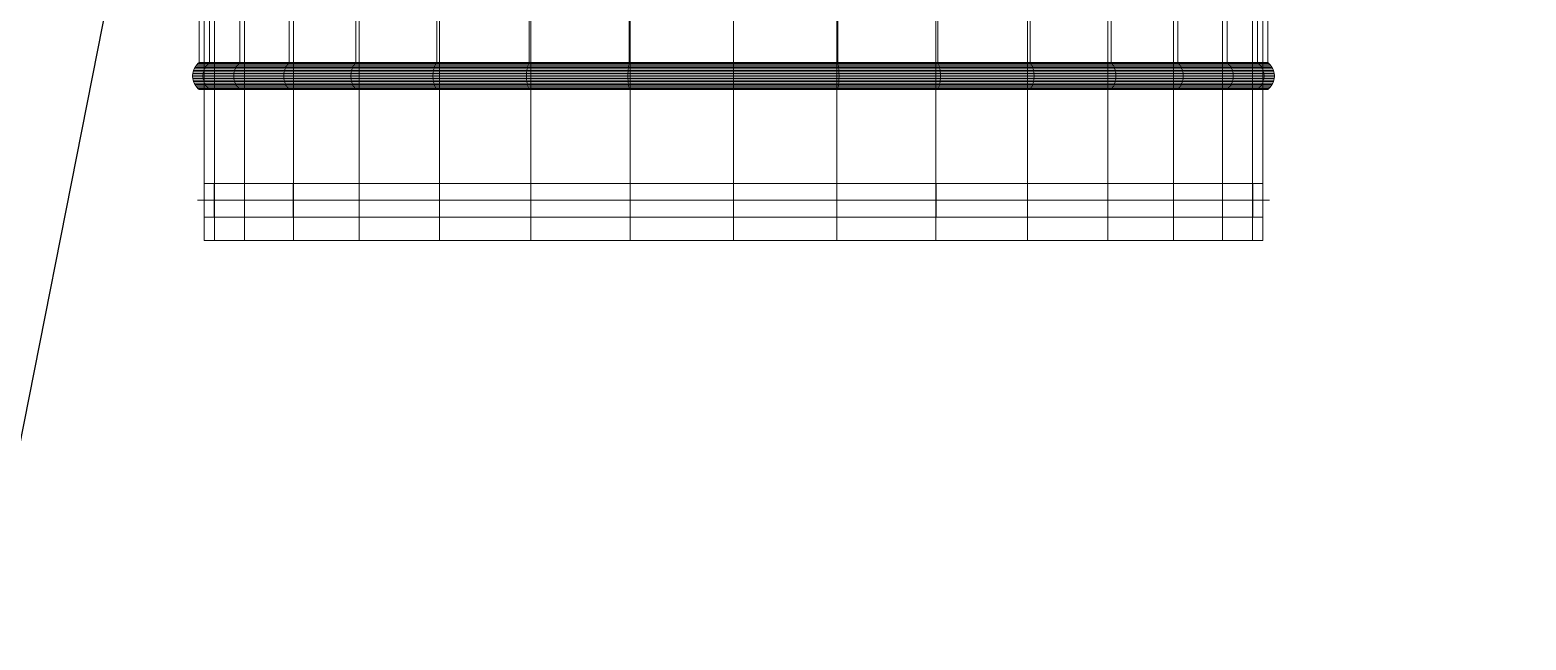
# Model space of a CAD drawing. Header units: millimetres. Extents: x -92759 to 184353, y -15225 to 86714.
# Drawn here: x -72167.4 to -71722.1, y 43946.4 to 44128 of the extents above; entities that cross this region are included whole.
import ezdxf

# ---------------------------------------------------------------- set-up
doc = ezdxf.new("R2010")
doc.units = ezdxf.units.MM
for name, color, linetype in [('0-1', 9, 'Continuous'), ('M-ACMV-EAF', 86, 'Continuous'), ('M-ACMV_FCU', 5, 'Continuous')]:
    doc.layers.add(name, color=color, linetype=linetype)
doc.layers.add('A-_DETA----_E-6', color=7, linetype='Continuous', true_color=0x969696)

# ---------------------------------------------------------------- blocks, each defined once
blk = doc.blocks.new('A$Cb2bf8f38')
at = {"layer": 'A-_DETA----_E-6'}
blk.add_line((-28125, 17087.5), (-29962.15, 7800), dxfattribs=at)
blk = doc.blocks.new('A$C41b95d3c')
at = {"layer": 'M-ACMV-EAF', "lineweight": 5}
blk.add_line((0, 157.5), (0, -157.5), dxfattribs=at)
at = {"layer": 'M-ACMV-EAF', "lineweight": 5, "invisible_edges": 10}
for points in [[(12, 154.473681, 30.726726), (12, 157.5), (12, 159.5), (12, 156.435252, 31.116906)], [(12, 157.5), (12, 154.473681, -30.726726), (12, 156.435252, -31.116906), (12, 159.5)], [(12, 154.473681, 30.726726), (12, 157.5), (12, 159.5), (12, 156.435252, 31.116906)], [(12, 157.5), (12, 154.473681, -30.726726), (12, 156.435252, -31.116906), (12, 159.5)], [(12, 145.511026, 60.272641), (12, 154.473681, 30.726726), (12, 156.435252, 31.116906), (12, 147.358785, 61.038007)], [(12, 154.473681, -30.726726), (12, 145.511026, -60.272641), (12, 147.358785, -61.038007), (12, 156.435252, -31.116906)], [(12, 145.511026, 60.272641), (12, 154.473681, 30.726726), (12, 156.435252, 31.116906), (12, 147.358785, 61.038007)], [(12, 154.473681, -30.726726), (12, 145.511026, -60.272641), (12, 147.358785, -61.038007), (12, 156.435252, -31.116906)], [(12, 130.956464, 87.502312), (12, 145.511026, 60.272641), (12, 147.358785, 61.038007), (12, 132.619403, 88.613452)], [(12, 145.511026, -60.272641), (12, 130.956464, -87.502312), (12, 132.619403, -88.613452), (12, 147.358785, -61.038007)], [(12, 130.956464, 87.502312), (12, 145.511026, 60.272641), (12, 147.358785, 61.038007), (12, 132.619403, 88.613452)], [(12, 145.511026, -60.272641), (12, 130.956464, -87.502312), (12, 132.619403, -88.613452), (12, 147.358785, -61.038007)], [(12, 111.369318, 111.369318), (12, 130.956464, 87.502312), (12, 132.619403, 88.613452), (12, 112.783531, 112.783532)], [(12, 130.956464, -87.502312), (12, 111.369318, -111.369318), (12, 112.783531, -112.783532), (12, 132.619403, -88.613452)], [(12, 111.369318, 111.369318), (12, 130.956464, 87.502312), (12, 132.619403, 88.613452), (12, 112.783531, 112.783532)], [(12, 130.956464, -87.502312), (12, 111.369318, -111.369318), (12, 112.783531, -112.783532), (12, 132.619403, -88.613452)], [(12, 87.502312, 130.956464), (12, 111.369318, 111.369318), (12, 112.783531, 112.783532), (12, 88.613452, 132.619403)], [(12, 111.369318, -111.369318), (12, 87.502312, -130.956464), (12, 88.613452, -132.619403), (12, 112.783531, -112.783532)], [(12, 87.502312, 130.956464), (12, 111.369318, 111.369318), (12, 112.783531, 112.783532), (12, 88.613452, 132.619403)], [(12, 111.369318, -111.369318), (12, 87.502312, -130.956464), (12, 88.613452, -132.619403), (12, 112.783531, -112.783532)], [(12, 60.27264, 145.511026), (12, 87.502312, 130.956464), (12, 88.613452, 132.619403), (12, 61.038007, 147.358785)], [(12, 87.502312, -130.956464), (12, 60.27264, -145.511026), (12, 61.038007, -147.358785), (12, 88.613452, -132.619403)], [(12, 60.27264, 145.511026), (12, 87.502312, 130.956464), (12, 88.613452, 132.619403), (12, 61.038007, 147.358785)], [(12, 87.502312, -130.956464), (12, 60.27264, -145.511026), (12, 61.038007, -147.358785), (12, 88.613452, -132.619403)], [(12, 30.726726, 154.473682), (12, 60.27264, 145.511026), (12, 61.038007, 147.358785), (12, 31.116906, 156.435252)], [(12, 60.27264, -145.511026), (12, 30.726726, -154.473682), (12, 31.116906, -156.435252), (12, 61.038007, -147.358785)], [(12, 30.726726, 154.473682), (12, 60.27264, 145.511026), (12, 61.038007, 147.358785), (12, 31.116906, 156.435252)], [(12, 60.27264, -145.511026), (12, 30.726726, -154.473682), (12, 31.116906, -156.435252), (12, 61.038007, -147.358785)], [(12, 0, 157.5), (12, 30.726726, 154.473682), (12, 31.116906, 156.435252), (12, 0, 159.5)], [(12, 30.726726, -154.473682), (12, 0, -157.5), (12, 0, -159.5), (12, 31.116906, -156.435252)], [(12, 0, 157.5), (12, 30.726726, 154.473682), (12, 31.116906, 156.435252), (12, 0, 159.5)], [(12, 30.726726, -154.473682), (12, 0, -157.5), (12, 0, -159.5), (12, 31.116906, -156.435252)], [(12, 0, -157.5), (12, -30.726726, -154.473682), (12, -31.116907, -156.435252), (12, 0, -159.5)], [(12, -30.726726, 154.473682), (12, 0, 157.5), (12, 0, 159.5), (12, -31.116907, 156.435252)], [(12, 0, -157.5), (12, -30.726726, -154.473682), (12, -31.116907, -156.435252), (12, 0, -159.5)], [(12, -30.726726, 154.473682), (12, 0, 157.5), (12, 0, 159.5), (12, -31.116907, 156.435252)], [(12, -30.726726, -154.473682), (12, -60.272641, -145.511026), (12, -61.038008, -147.358785), (12, -31.116907, -156.435252)], [(12, -60.272641, 145.511026), (12, -30.726726, 154.473682), (12, -31.116907, 156.435252), (12, -61.038008, 147.358785)], [(12, -30.726726, -154.473682), (12, -60.272641, -145.511026), (12, -61.038008, -147.358785), (12, -31.116907, -156.435252)], [(12, -60.272641, 145.511026), (12, -30.726726, 154.473682), (12, -31.116907, 156.435252), (12, -61.038008, 147.358785)], [(12, -60.272641, -145.511026), (12, -87.502312, -130.956464), (12, -88.613452, -132.619403), (12, -61.038008, -147.358785)], [(12, -87.502312, 130.956464), (12, -60.272641, 145.511026), (12, -61.038008, 147.358785), (12, -88.613452, 132.619403)], [(12, -60.272641, -145.511026), (12, -87.502312, -130.956464), (12, -88.613452, -132.619403), (12, -61.038008, -147.358785)], [(12, -87.502312, 130.956464), (12, -60.272641, 145.511026), (12, -61.038008, 147.358785), (12, -88.613452, 132.619403)], [(12, -87.502312, -130.956464), (12, -111.369318, -111.369318), (12, -112.783532, -112.783532), (12, -88.613452, -132.619403)], [(12, -111.369318, 111.369318), (12, -87.502312, 130.956464), (12, -88.613452, 132.619403), (12, -112.783532, 112.783532)], [(12, -87.502312, -130.956464), (12, -111.369318, -111.369318), (12, -112.783532, -112.783532), (12, -88.613452, -132.619403)], [(12, -111.369318, 111.369318), (12, -87.502312, 130.956464), (12, -88.613452, 132.619403), (12, -112.783532, 112.783532)], [(12, -111.369318, -111.369318), (12, -130.956464, -87.502312), (12, -132.619403, -88.613452), (12, -112.783532, -112.783532)], [(12, -130.956464, 87.502312), (12, -111.369318, 111.369318), (12, -112.783532, 112.783532), (12, -132.619403, 88.613452)], [(12, -111.369318, -111.369318), (12, -130.956464, -87.502312), (12, -132.619403, -88.613452), (12, -112.783532, -112.783532)], [(12, -130.956464, 87.502312), (12, -111.369318, 111.369318), (12, -112.783532, 112.783532), (12, -132.619403, 88.613452)], [(12, -130.956464, -87.502312), (12, -145.511027, -60.272641), (12, -147.358786, -61.038007), (12, -132.619403, -88.613452)], [(12, -145.511027, 60.272641), (12, -130.956464, 87.502312), (12, -132.619403, 88.613452), (12, -147.358786, 61.038007)], [(12, -130.956464, -87.502312), (12, -145.511027, -60.272641), (12, -147.358786, -61.038007), (12, -132.619403, -88.613452)], [(12, -145.511027, 60.272641), (12, -130.956464, 87.502312), (12, -132.619403, 88.613452), (12, -147.358786, 61.038007)], [(12, -145.511027, -60.272641), (12, -154.473682, -30.726726), (12, -156.435252, -31.116906), (12, -147.358786, -61.038007)], [(12, -154.473682, 30.726726), (12, -145.511027, 60.272641), (12, -147.358786, 61.038007), (12, -156.435252, 31.116906)], [(12, -145.511027, -60.272641), (12, -154.473682, -30.726726), (12, -156.435252, -31.116906), (12, -147.358786, -61.038007)], [(12, -154.473682, 30.726726), (12, -145.511027, 60.272641), (12, -147.358786, 61.038007), (12, -156.435252, 31.116906)], [(12, -154.473682, -30.726726), (12, -157.5), (12, -159.5), (12, -156.435252, -31.116906)], [(12, -157.5), (12, -154.473682, 30.726726), (12, -156.435252, 31.116906), (12, -159.5)], [(12, -154.473682, -30.726726), (12, -157.5), (12, -159.5), (12, -156.435252, -31.116906)], [(12, -157.5), (12, -154.473682, 30.726726), (12, -156.435252, 31.116906), (12, -159.5)]]:
    blk.add_3dface(points, dxfattribs=at)
at = {"layer": 'M-ACMV-EAF', "lineweight": 5}
mesh = blk.add_polymesh((9, 9), dxfattribs=at)
for k, corner in enumerate([(49.729462, 160.946502), (49.729462, 157.85396, 31.399105), (49.729462, 148.695179, 61.59156), (49.729462, 133.822126, 89.417086), (49.729462, 113.806363, 113.806363), (49.729462, 89.417086, 133.822126), (49.729462, 61.59156, 148.695179), (49.729462, 31.399105, 157.85396), (49.729462, 0, 160.946502), (49.243928, 160.994046), (49.243928, 157.900591, 31.40838), (49.243928, 148.739104, 61.609754), (49.243928, 133.861657, 89.4435), (49.243928, 113.839982, 113.839982), (49.243928, 89.4435, 133.861657), (49.243928, 61.609754, 148.739104), (49.243928, 31.40838, 157.900591), (49.243928, 0, 160.994046), (48.756072, 160.994046), (48.756072, 157.900591, 31.40838), (48.756072, 148.739104, 61.609754), (48.756072, 133.861657, 89.4435), (48.756072, 113.839982, 113.839982), (48.756072, 89.4435, 133.861657), (48.756072, 61.609754, 148.739104), (48.756072, 31.40838, 157.900591), (48.756072, 0, 160.994046), (48.270538, 160.946502), (48.270538, 157.85396, 31.399105), (48.270538, 148.695179, 61.59156), (48.270538, 133.822126, 89.417086), (48.270538, 113.806363, 113.806363), (48.270538, 89.417086, 133.822126), (48.270538, 61.59156, 148.695179), (48.270538, 31.399105, 157.85396), (48.270538, 0, 160.946502), (47.791948, 160.851867), (47.791948, 157.761143, 31.380642), (47.791948, 148.607747, 61.555344), (47.791948, 133.743439, 89.364509), (47.791948, 113.739446, 113.739446), (47.791948, 89.364509, 133.743439), (47.791948, 61.555344, 148.607747), (47.791948, 31.380642, 157.761143), (47.791948, 0, 160.851867), (47.324859, 160.71104), (47.324859, 157.623023, 31.353169), (47.324859, 148.477641, 61.501453), (47.324859, 133.626346, 89.28627), (47.324859, 113.639866, 113.639867), (47.324859, 89.28627, 133.626347), (47.324859, 61.501452, 148.477641), (47.324859, 31.353168, 157.623023), (47.324859, 0, 160.711041), (46.873718, 160.525365), (46.873718, 157.440915, 31.316945), (46.873718, 148.306099, 61.430398), (46.873718, 133.471963, 89.183114), (46.873718, 113.508574, 113.508574), (46.873718, 89.183114, 133.471963), (46.873718, 61.430397, 148.306099), (46.873718, 31.316945, 157.440915), (46.873718, 0, 160.525365), (46.44282, 160.296606), (46.44282, 157.216552, 31.272317), (46.44282, 148.094754, 61.342856), (46.44282, 133.281757, 89.056023), (46.44282, 113.346817, 113.346818), (46.44282, 89.056023, 133.281757), (46.44282, 61.342855, 148.094754), (46.44282, 31.272316, 157.216552), (46.44282, 0, 160.296607), (46.036266, 160.026944), (46.036266, 156.952071, 31.219708), (46.036266, 147.845618, 61.23966), (46.036266, 133.057541, 88.906207), (46.036266, 113.156137, 113.156137), (46.036266, 88.906207, 133.057541), (46.036266, 61.23966, 147.845618), (46.036266, 31.219708, 156.952071), (46.036266, 0, 160.026944)]):
    mesh.set_mesh_vertex(divmod(k, 9), corner)
mesh = blk.add_polymesh((9, 9), dxfattribs=at)
for k, corner in enumerate([(49.729462, 0, -160.946502), (49.729462, 31.399105, -157.85396), (49.729462, 61.59156, -148.695179), (49.729462, 89.417086, -133.822126), (49.729462, 113.806363, -113.806363), (49.729462, 133.822126, -89.417086), (49.729462, 148.695179, -61.59156), (49.729462, 157.85396, -31.399105), (49.729462, 160.946502), (49.243928, 0, -160.994046), (49.243928, 31.40838, -157.900591), (49.243928, 61.609754, -148.739104), (49.243928, 89.4435, -133.861657), (49.243928, 113.839982, -113.839982), (49.243928, 133.861657, -89.4435), (49.243928, 148.739104, -61.609754), (49.243928, 157.900591, -31.40838), (49.243928, 160.994046), (48.756072, 0, -160.994046), (48.756072, 31.40838, -157.900591), (48.756072, 61.609754, -148.739104), (48.756072, 89.4435, -133.861657), (48.756072, 113.839982, -113.839982), (48.756072, 133.861657, -89.4435), (48.756072, 148.739104, -61.609754), (48.756072, 157.900591, -31.40838), (48.756072, 160.994046), (48.270538, 0, -160.946502), (48.270538, 31.399105, -157.85396), (48.270538, 61.59156, -148.695179), (48.270538, 89.417086, -133.822126), (48.270538, 113.806363, -113.806363), (48.270538, 133.822126, -89.417086), (48.270538, 148.695179, -61.59156), (48.270538, 157.85396, -31.399105), (48.270538, 160.946502), (47.791948, 0, -160.851867), (47.791948, 31.380642, -157.761143), (47.791948, 61.555344, -148.607747), (47.791948, 89.364509, -133.743439), (47.791948, 113.739446, -113.739446), (47.791948, 133.743439, -89.364509), (47.791948, 148.607747, -61.555344), (47.791948, 157.761143, -31.380642), (47.791948, 160.851867), (47.324859, 0, -160.711041), (47.324859, 31.353168, -157.623023), (47.324859, 61.501452, -148.477641), (47.324859, 89.28627, -133.626347), (47.324859, 113.639866, -113.639867), (47.324859, 133.626346, -89.28627), (47.324859, 148.477641, -61.501453), (47.324859, 157.623023, -31.353169), (47.324859, 160.71104), (46.873718, 0, -160.525365), (46.873718, 31.316945, -157.440915), (46.873718, 61.430397, -148.306099), (46.873718, 89.183114, -133.471963), (46.873718, 113.508574, -113.508574), (46.873718, 133.471963, -89.183114), (46.873718, 148.306099, -61.430398), (46.873718, 157.440915, -31.316945), (46.873718, 160.525365), (46.44282, 0, -160.296607), (46.44282, 31.272316, -157.216552), (46.44282, 61.342855, -148.094754), (46.44282, 89.056023, -133.281757), (46.44282, 113.346817, -113.346818), (46.44282, 133.281757, -89.056023), (46.44282, 148.094754, -61.342856), (46.44282, 157.216552, -31.272317), (46.44282, 160.296606), (46.036266, 0, -160.026944), (46.036266, 31.219708, -156.952071), (46.036266, 61.23966, -147.845618), (46.036266, 88.906207, -133.057541), (46.036266, 113.156137, -113.156137), (46.036266, 133.057541, -88.906207), (46.036266, 147.845618, -61.23966), (46.036266, 156.952071, -31.219708), (46.036266, 160.026944)]):
    mesh.set_mesh_vertex(divmod(k, 9), corner)
mesh = blk.add_polymesh((9, 9), dxfattribs=at)
for k, corner in enumerate([(53, 159), (53, 155.944859, 31.019361), (53, 146.896845, 60.846666), (53, 132.203668, 88.335667), (53, 112.429978, 112.429978), (53, 88.335667, 132.203668), (53, 60.846666, 146.896846), (53, 31.019361, 155.94486), (53, 0, 159), (52.688594, 159.37554), (52.688594, 156.313184, 31.092625), (52.688594, 147.243799, 60.990379), (52.688594, 132.515918, 88.544306), (52.688594, 112.695525, 112.695525), (52.688594, 88.544306, 132.515919), (52.688594, 60.990379, 147.2438), (52.688594, 31.092625, 156.313184), (52.688594, 0, 159.37554), (52.342073, 159.718944), (52.342073, 156.64999, 31.15962), (52.342073, 147.561064, 61.121794), (52.342073, 132.801449, 88.735091), (52.342073, 112.938349, 112.938349), (52.342073, 88.735091, 132.801449), (52.342073, 61.121794, 147.561064), (52.342073, 31.15962, 156.64999), (52.342073, 0, 159.718945), (51.963734, 160.026944), (51.963734, 156.952071, 31.219708), (51.963734, 147.845618, 61.23966), (51.963734, 133.057541, 88.906207), (51.963734, 113.156137, 113.156137), (51.963734, 88.906207, 133.057541), (51.963734, 61.23966, 147.845618), (51.963734, 31.219708, 156.952071), (51.963734, 0, 160.026944), (51.55718, 160.296606), (51.55718, 157.216552, 31.272317), (51.55718, 148.094754, 61.342856), (51.55718, 133.281757, 89.056023), (51.55718, 113.346817, 113.346818), (51.55718, 89.056023, 133.281757), (51.55718, 61.342855, 148.094754), (51.55718, 31.272316, 157.216552), (51.55718, 0, 160.296607), (51.126282, 160.525365), (51.126282, 157.440915, 31.316945), (51.126282, 148.306099, 61.430398), (51.126282, 133.471963, 89.183114), (51.126282, 113.508574, 113.508574), (51.126282, 89.183114, 133.471963), (51.126282, 61.430397, 148.306099), (51.126282, 31.316945, 157.440915), (51.126282, 0, 160.525365), (50.675141, 160.71104), (50.675141, 157.623023, 31.353169), (50.675141, 148.477641, 61.501453), (50.675141, 133.626346, 89.28627), (50.675141, 113.639866, 113.639867), (50.675141, 89.28627, 133.626347), (50.675141, 61.501452, 148.477641), (50.675141, 31.353168, 157.623023), (50.675141, 0, 160.711041), (50.208052, 160.851867), (50.208052, 157.761143, 31.380642), (50.208052, 148.607747, 61.555344), (50.208052, 133.743439, 89.364509), (50.208052, 113.739446, 113.739446), (50.208052, 89.364509, 133.743439), (50.208052, 61.555344, 148.607747), (50.208052, 31.380642, 157.761143), (50.208052, 0, 160.851867), (49.729462, 160.946502), (49.729462, 157.85396, 31.399105), (49.729462, 148.695179, 61.59156), (49.729462, 133.822126, 89.417086), (49.729462, 113.806363, 113.806363), (49.729462, 89.417086, 133.822126), (49.729462, 61.59156, 148.695179), (49.729462, 31.399105, 157.85396), (49.729462, 0, 160.946502)]):
    mesh.set_mesh_vertex(divmod(k, 9), corner)
mesh = blk.add_polymesh((9, 9), dxfattribs=at)
for k, corner in enumerate([(53, 0, -159), (53, 31.019361, -155.94486), (53, 60.846666, -146.896846), (53, 88.335667, -132.203668), (53, 112.429978, -112.429978), (53, 132.203668, -88.335667), (53, 146.896845, -60.846666), (53, 155.944859, -31.019361), (53, 159), (52.688594, 0, -159.37554), (52.688594, 31.092625, -156.313184), (52.688594, 60.990379, -147.2438), (52.688594, 88.544306, -132.515919), (52.688594, 112.695525, -112.695525), (52.688594, 132.515918, -88.544306), (52.688594, 147.243799, -60.990379), (52.688594, 156.313184, -31.092625), (52.688594, 159.37554), (52.342073, 0, -159.718945), (52.342073, 31.15962, -156.64999), (52.342073, 61.121794, -147.561064), (52.342073, 88.735091, -132.801449), (52.342073, 112.938349, -112.938349), (52.342073, 132.801449, -88.735091), (52.342073, 147.561064, -61.121794), (52.342073, 156.64999, -31.15962), (52.342073, 159.718944), (51.963734, 0, -160.026944), (51.963734, 31.219708, -156.952071), (51.963734, 61.23966, -147.845618), (51.963734, 88.906207, -133.057541), (51.963734, 113.156137, -113.156137), (51.963734, 133.057541, -88.906207), (51.963734, 147.845618, -61.23966), (51.963734, 156.952071, -31.219708), (51.963734, 160.026944), (51.55718, 0, -160.296607), (51.55718, 31.272316, -157.216552), (51.55718, 61.342855, -148.094754), (51.55718, 89.056023, -133.281757), (51.55718, 113.346817, -113.346818), (51.55718, 133.281757, -89.056023), (51.55718, 148.094754, -61.342856), (51.55718, 157.216552, -31.272317), (51.55718, 160.296606), (51.126282, 0, -160.525365), (51.126282, 31.316945, -157.440915), (51.126282, 61.430397, -148.306099), (51.126282, 89.183114, -133.471963), (51.126282, 113.508574, -113.508574), (51.126282, 133.471963, -89.183114), (51.126282, 148.306099, -61.430398), (51.126282, 157.440915, -31.316945), (51.126282, 160.525365), (50.675141, 0, -160.711041), (50.675141, 31.353168, -157.623023), (50.675141, 61.501452, -148.477641), (50.675141, 89.28627, -133.626347), (50.675141, 113.639866, -113.639867), (50.675141, 133.626346, -89.28627), (50.675141, 148.477641, -61.501453), (50.675141, 157.623023, -31.353169), (50.675141, 160.71104), (50.208052, 0, -160.851867), (50.208052, 31.380642, -157.761143), (50.208052, 61.555344, -148.607747), (50.208052, 89.364509, -133.743439), (50.208052, 113.739446, -113.739446), (50.208052, 133.743439, -89.364509), (50.208052, 148.607747, -61.555344), (50.208052, 157.761143, -31.380642), (50.208052, 160.851867), (49.729462, 0, -160.946502), (49.729462, 31.399105, -157.85396), (49.729462, 61.59156, -148.695179), (49.729462, 89.417086, -133.822126), (49.729462, 113.806363, -113.806363), (49.729462, 133.822126, -89.417086), (49.729462, 148.695179, -61.59156), (49.729462, 157.85396, -31.399105), (49.729462, 160.946502)]):
    mesh.set_mesh_vertex(divmod(k, 9), corner)
mesh = blk.add_polymesh((2, 32), dxfattribs=dict(at, n_close=True))
for k, corner in enumerate([(45, 0, 157.5), (45, 30.726726, 154.473682), (45, 60.27264, 145.511026), (45, 87.502312, 130.956464), (45, 111.369318, 111.369318), (45, 130.956464, 87.502312), (45, 145.511026, 60.272641), (45, 154.473681, 30.726726), (45, 157.5), (45, 154.473681, -30.726726), (45, 145.511026, -60.272641), (45, 130.956464, -87.502312), (45, 111.369318, -111.369318), (45, 87.502312, -130.956464), (45, 60.27264, -145.511026), (45, 30.726726, -154.473682), (45, 0, -157.5), (45, -30.726726, -154.473682), (45, -60.272641, -145.511026), (45, -87.502312, -130.956464), (45, -111.369318, -111.369318), (45, -130.956464, -87.502312), (45, -145.511027, -60.272641), (45, -154.473682, -30.726726), (45, -157.5), (45, -154.473682, 30.726726), (45, -145.511027, 60.272641), (45, -130.956464, 87.502312), (45, -111.369318, 111.369318), (45, -87.502312, 130.956464), (45, -60.272641, 145.511026), (45, -30.726726, 154.473682), (0, 0, 157.5), (0, 30.726726, 154.473682), (0, 60.27264, 145.511026), (0, 87.502312, 130.956464), (0, 111.369318, 111.369318), (0, 130.956464, 87.502312), (0, 145.511026, 60.272641), (0, 154.473681, 30.726726), (0, 157.5), (0, 154.473681, -30.726726), (0, 145.511026, -60.272641), (0, 130.956464, -87.502312), (0, 111.369318, -111.369318), (0, 87.502312, -130.956464), (0, 60.27264, -145.511026), (0, 30.726726, -154.473682), (0, 0, -157.5), (0, -30.726726, -154.473682), (0, -60.272641, -145.511026), (0, -87.502312, -130.956464), (0, -111.369318, -111.369318), (0, -130.956464, -87.502312), (0, -145.511027, -60.272641), (0, -154.473682, -30.726726), (0, -157.5), (0, -154.473682, 30.726726), (0, -145.511027, 60.272641), (0, -130.956464, 87.502312), (0, -111.369318, 111.369318), (0, -87.502312, 130.956464), (0, -60.272641, 145.511026), (0, -30.726726, 154.473682)]):
    mesh.set_mesh_vertex(divmod(k, 32), corner)
mesh = blk.add_polymesh((2, 32), dxfattribs=dict(at, n_close=True))
for k, corner in enumerate([(17, 0, 157.550003), (17, 30.736481, 154.522724), (17, 60.291776, 145.557223), (17, 87.530092, 130.99804), (17, 111.404675, 111.404676), (17, 130.99804, 87.530092), (17, 145.557223, 60.291776), (17, 154.522724, 30.736481), (17, 157.550003), (17, 154.522724, -30.736481), (17, 145.557223, -60.291776), (17, 130.99804, -87.530092), (17, 111.404675, -111.404676), (17, 87.530092, -130.99804), (17, 60.291776, -145.557223), (17, 30.736481, -154.522724), (17, 0, -157.550003), (17, -30.736481, -154.522724), (17, -60.291776, -145.557223), (17, -87.530092, -130.99804), (17, -111.404676, -111.404676), (17, -130.99804, -87.530092), (17, -145.557223, -60.291776), (17, -154.522724, -30.736481), (17, -157.550003), (17, -154.522724, 30.736481), (17, -145.557223, 60.291776), (17, -130.99804, 87.530092), (17, -111.404676, 111.404676), (17, -87.530092, 130.99804), (17, -60.291776, 145.557223), (17, -30.736481, 154.522724), (7, 0, 157.550003), (7, 30.736481, 154.522724), (7, 60.291776, 145.557223), (7, 87.530092, 130.99804), (7, 111.404675, 111.404676), (7, 130.99804, 87.530092), (7, 145.557223, 60.291776), (7, 154.522724, 30.736481), (7, 157.550003), (7, 154.522724, -30.736481), (7, 145.557223, -60.291776), (7, 130.99804, -87.530092), (7, 111.404675, -111.404676), (7, 87.530092, -130.99804), (7, 60.291776, -145.557223), (7, 30.736481, -154.522724), (7, 0, -157.550003), (7, -30.736481, -154.522724), (7, -60.291776, -145.557223), (7, -87.530092, -130.99804), (7, -111.404676, -111.404676), (7, -130.99804, -87.530092), (7, -145.557223, -60.291776), (7, -154.522724, -30.736481), (7, -157.550003), (7, -154.522724, 30.736481), (7, -145.557223, 60.291776), (7, -130.99804, 87.530092), (7, -111.404676, 111.404676), (7, -87.530092, 130.99804), (7, -60.291776, 145.557223), (7, -30.736481, 154.522724)]):
    mesh.set_mesh_vertex(divmod(k, 32), corner)
mesh = blk.add_polymesh((2, 32), dxfattribs=dict(at, n_close=True))
for k, corner in enumerate([(17, 0, 157.550003), (17, 30.736481, 154.522724), (17, 60.291776, 145.557223), (17, 87.530092, 130.99804), (17, 111.404675, 111.404676), (17, 130.99804, 87.530092), (17, 145.557223, 60.291776), (17, 154.522724, 30.736481), (17, 157.550003), (17, 154.522724, -30.736481), (17, 145.557223, -60.291776), (17, 130.99804, -87.530092), (17, 111.404675, -111.404676), (17, 87.530092, -130.99804), (17, 60.291776, -145.557223), (17, 30.736481, -154.522724), (17, 0, -157.550003), (17, -30.736481, -154.522724), (17, -60.291776, -145.557223), (17, -87.530092, -130.99804), (17, -111.404676, -111.404676), (17, -130.99804, -87.530092), (17, -145.557223, -60.291776), (17, -154.522724, -30.736481), (17, -157.550003), (17, -154.522724, 30.736481), (17, -145.557223, 60.291776), (17, -130.99804, 87.530092), (17, -111.404676, 111.404676), (17, -87.530092, 130.99804), (17, -60.291776, 145.557223), (17, -30.736481, 154.522724), (7, 0, 157.550003), (7, 30.736481, 154.522724), (7, 60.291776, 145.557223), (7, 87.530092, 130.99804), (7, 111.404675, 111.404676), (7, 130.99804, 87.530092), (7, 145.557223, 60.291776), (7, 154.522724, 30.736481), (7, 157.550003), (7, 154.522724, -30.736481), (7, 145.557223, -60.291776), (7, 130.99804, -87.530092), (7, 111.404675, -111.404676), (7, 87.530092, -130.99804), (7, 60.291776, -145.557223), (7, 30.736481, -154.522724), (7, 0, -157.550003), (7, -30.736481, -154.522724), (7, -60.291776, -145.557223), (7, -87.530092, -130.99804), (7, -111.404676, -111.404676), (7, -130.99804, -87.530092), (7, -145.557223, -60.291776), (7, -154.522724, -30.736481), (7, -157.550003), (7, -154.522724, 30.736481), (7, -145.557223, 60.291776), (7, -130.99804, 87.530092), (7, -111.404676, 111.404676), (7, -87.530092, 130.99804), (7, -60.291776, 145.557223), (7, -30.736481, 154.522724)]):
    mesh.set_mesh_vertex(divmod(k, 32), corner)
mesh = blk.add_polymesh((4, 9), dxfattribs=at)
for k, corner in enumerate([(46.036266, 160.026944), (46.036266, 156.952071, 31.219708), (46.036266, 147.845618, 61.23966), (46.036266, 133.057541, 88.906207), (46.036266, 113.156137, 113.156137), (46.036266, 88.906207, 133.057541), (46.036266, 61.23966, 147.845618), (46.036266, 31.219708, 156.952071), (46.036266, 0, 160.026944), (45.657927, 159.718944), (45.657927, 156.64999, 31.15962), (45.657927, 147.561064, 61.121794), (45.657927, 132.801449, 88.735091), (45.657927, 112.938349, 112.938349), (45.657927, 88.735091, 132.801449), (45.657927, 61.121794, 147.561064), (45.657927, 31.15962, 156.64999), (45.657927, 0, 159.718945), (45.311406, 159.37554), (45.311406, 156.313184, 31.092625), (45.311406, 147.243799, 60.990379), (45.311406, 132.515918, 88.544306), (45.311406, 112.695525, 112.695525), (45.311406, 88.544306, 132.515919), (45.311406, 60.990379, 147.2438), (45.311406, 31.092625, 156.313184), (45.311406, 0, 159.37554), (45, 159), (45, 155.944859, 31.019361), (45, 146.896845, 60.846666), (45, 132.203668, 88.335667), (45, 112.429978, 112.429978), (45, 88.335667, 132.203668), (45, 60.846666, 146.896846), (45, 31.019361, 155.94486), (45, 0, 159)]):
    mesh.set_mesh_vertex(divmod(k, 9), corner)
mesh = blk.add_polymesh((4, 9), dxfattribs=at)
for k, corner in enumerate([(46.036266, 0, -160.026944), (46.036266, 31.219708, -156.952071), (46.036266, 61.23966, -147.845618), (46.036266, 88.906207, -133.057541), (46.036266, 113.156137, -113.156137), (46.036266, 133.057541, -88.906207), (46.036266, 147.845618, -61.23966), (46.036266, 156.952071, -31.219708), (46.036266, 160.026944), (45.657927, 0, -159.718945), (45.657927, 31.15962, -156.64999), (45.657927, 61.121794, -147.561064), (45.657927, 88.735091, -132.801449), (45.657927, 112.938349, -112.938349), (45.657927, 132.801449, -88.735091), (45.657927, 147.561064, -61.121794), (45.657927, 156.64999, -31.15962), (45.657927, 159.718944), (45.311406, 0, -159.37554), (45.311406, 31.092625, -156.313184), (45.311406, 60.990379, -147.2438), (45.311406, 88.544306, -132.515919), (45.311406, 112.695525, -112.695525), (45.311406, 132.515918, -88.544306), (45.311406, 147.243799, -60.990379), (45.311406, 156.313184, -31.092625), (45.311406, 159.37554), (45, 0, -159), (45, 31.019361, -155.94486), (45, 60.846666, -146.896846), (45, 88.335667, -132.203668), (45, 112.429978, -112.429978), (45, 132.203668, -88.335667), (45, 146.896845, -60.846666), (45, 155.944859, -31.019361), (45, 159)]):
    mesh.set_mesh_vertex(divmod(k, 9), corner)
mesh = blk.add_polymesh((2, 33), dxfattribs=at)
for k, corner in enumerate([(45, 159), (45, 155.944859, 31.019361), (45, 146.896845, 60.846666), (45, 132.203668, 88.335667), (45, 112.429978, 112.429978), (45, 88.335667, 132.203668), (45, 60.846666, 146.896846), (45, 31.019361, 155.94486), (45, 0, 159), (45, -31.019361, 155.94486), (45, -60.846666, 146.896846), (45, -88.335667, 132.203668), (45, -112.429978, 112.429978), (45, -132.203669, 88.335667), (45, -146.896846, 60.846666), (45, -155.94486, 31.019361), (45, -159), (45, -155.94486, -31.019361), (45, -146.896846, -60.846666), (45, -132.203669, -88.335667), (45, -112.429978, -112.429978), (45, -88.335667, -132.203668), (45, -60.846666, -146.896846), (45, -31.019361, -155.94486), (45, 0, -159), (45, 31.019361, -155.94486), (45, 60.846666, -146.896846), (45, 88.335667, -132.203668), (45, 112.429978, -112.429978), (45, 132.203668, -88.335667), (45, 146.896845, -60.846666), (45, 155.944859, -31.019361), (45, 159), (45, 157.5), (45, 154.473681, 30.726726), (45, 145.511026, 60.272641), (45, 130.956464, 87.502312), (45, 111.369318, 111.369318), (45, 87.502312, 130.956464), (45, 60.27264, 145.511026), (45, 30.726726, 154.473682), (45, 0, 157.5), (45, -30.726726, 154.473682), (45, -60.272641, 145.511026), (45, -87.502312, 130.956464), (45, -111.369318, 111.369318), (45, -130.956464, 87.502312), (45, -145.511027, 60.272641), (45, -154.473682, 30.726726), (45, -157.5), (45, -154.473682, -30.726726), (45, -145.511027, -60.272641), (45, -130.956464, -87.502312), (45, -111.369318, -111.369318), (45, -87.502312, -130.956464), (45, -60.272641, -145.511026), (45, -30.726726, -154.473682), (45, 0, -157.5), (45, 30.726726, -154.473682), (45, 60.27264, -145.511026), (45, 87.502312, -130.956464), (45, 111.369318, -111.369318), (45, 130.956464, -87.502312), (45, 145.511026, -60.272641), (45, 154.473681, -30.726726), (45, 157.5)]):
    mesh.set_mesh_vertex(divmod(k, 33), corner)
mesh = blk.add_polymesh((2, 33), dxfattribs=at)
for k, corner in enumerate([(45, 157.5), (45, 154.473681, 30.726726), (45, 145.511026, 60.272641), (45, 130.956464, 87.502312), (45, 111.369318, 111.369318), (45, 87.502312, 130.956464), (45, 60.27264, 145.511026), (45, 30.726726, 154.473682), (45, 0, 157.5), (45, -30.726726, 154.473682), (45, -60.272641, 145.511026), (45, -87.502312, 130.956464), (45, -111.369318, 111.369318), (45, -130.956464, 87.502312), (45, -145.511027, 60.272641), (45, -154.473682, 30.726726), (45, -157.5), (45, -154.473682, -30.726726), (45, -145.511027, -60.272641), (45, -130.956464, -87.502312), (45, -111.369318, -111.369318), (45, -87.502312, -130.956464), (45, -60.272641, -145.511026), (45, -30.726726, -154.473682), (45, 0, -157.5), (45, 30.726726, -154.473682), (45, 60.27264, -145.511026), (45, 87.502312, -130.956464), (45, 111.369318, -111.369318), (45, 130.956464, -87.502312), (45, 145.511026, -60.272641), (45, 154.473681, -30.726726), (45, 157.5), (362, 157.5), (362, 154.473681, 30.726726), (362, 145.511026, 60.272641), (362, 130.956464, 87.502312), (362, 111.369318, 111.369318), (362, 87.502312, 130.956464), (362, 60.27264, 145.511026), (362, 30.726726, 154.473682), (362, 0, 157.5), (362, -30.726726, 154.473682), (362, -60.272641, 145.511026), (362, -87.502312, 130.956464), (362, -111.369318, 111.369318), (362, -130.956464, 87.502312), (362, -145.511027, 60.272641), (362, -154.473682, 30.726726), (362, -157.5), (362, -154.473682, -30.726726), (362, -145.511027, -60.272641), (362, -130.956464, -87.502312), (362, -111.369318, -111.369318), (362, -87.502312, -130.956464), (362, -60.272641, -145.511026), (362, -30.726726, -154.473682), (362, 0, -157.5), (362, 30.726726, -154.473682), (362, 60.27264, -145.511026), (362, 87.502312, -130.956464), (362, 111.369318, -111.369318), (362, 130.956464, -87.502312), (362, 145.511026, -60.272641), (362, 154.473681, -30.726726), (362, 157.5)]):
    mesh.set_mesh_vertex(divmod(k, 33), corner)
mesh = blk.add_polymesh((2, 33), dxfattribs=at)
for k, corner in enumerate([(354, 159), (354, 155.944859, 31.019361), (354, 146.896845, 60.846666), (354, 132.203668, 88.335667), (354, 112.429978, 112.429978), (354, 88.335667, 132.203668), (354, 60.846666, 146.896846), (354, 31.019361, 155.94486), (354, 0, 159), (354, -31.019361, 155.94486), (354, -60.846666, 146.896846), (354, -88.335667, 132.203668), (354, -112.429978, 112.429978), (354, -132.203669, 88.335667), (354, -146.896846, 60.846666), (354, -155.94486, 31.019361), (354, -159), (354, -155.94486, -31.019361), (354, -146.896846, -60.846666), (354, -132.203669, -88.335667), (354, -112.429978, -112.429978), (354, -88.335667, -132.203668), (354, -60.846666, -146.896846), (354, -31.019361, -155.94486), (354, 0, -159), (354, 31.019361, -155.94486), (354, 60.846666, -146.896846), (354, 88.335667, -132.203668), (354, 112.429978, -112.429978), (354, 132.203668, -88.335667), (354, 146.896845, -60.846666), (354, 155.944859, -31.019361), (354, 159), (53, 159), (53, 155.944859, 31.019361), (53, 146.896845, 60.846666), (53, 132.203668, 88.335667), (53, 112.429978, 112.429978), (53, 88.335667, 132.203668), (53, 60.846666, 146.896846), (53, 31.019361, 155.94486), (53, 0, 159), (53, -31.019361, 155.94486), (53, -60.846666, 146.896846), (53, -88.335667, 132.203668), (53, -112.429978, 112.429978), (53, -132.203669, 88.335667), (53, -146.896846, 60.846666), (53, -155.94486, 31.019361), (53, -159), (53, -155.94486, -31.019361), (53, -146.896846, -60.846666), (53, -132.203669, -88.335667), (53, -112.429978, -112.429978), (53, -88.335667, -132.203668), (53, -60.846666, -146.896846), (53, -31.019361, -155.94486), (53, 0, -159), (53, 31.019361, -155.94486), (53, 60.846666, -146.896846), (53, 88.335667, -132.203668), (53, 112.429978, -112.429978), (53, 132.203668, -88.335667), (53, 146.896845, -60.846666), (53, 155.944859, -31.019361), (53, 159)]):
    mesh.set_mesh_vertex(divmod(k, 33), corner)
mesh = blk.add_polymesh((4, 9), dxfattribs=at)
for k, corner in enumerate([(46.036266, 0, 160.026944), (46.036266, -31.219708, 156.952071), (46.036266, -61.23966, 147.845618), (46.036266, -88.906207, 133.057541), (46.036266, -113.156138, 113.156137), (46.036266, -133.057541, 88.906207), (46.036266, -147.845619, 61.23966), (46.036266, -156.952072, 31.219708), (46.036266, -160.026944), (45.657927, 0, 159.718945), (45.657927, -31.159621, 156.64999), (45.657927, -61.121794, 147.561064), (45.657927, -88.735091, 132.801449), (45.657927, -112.938349, 112.938349), (45.657927, -132.801449, 88.735091), (45.657927, -147.561064, 61.121794), (45.657927, -156.64999, 31.15962), (45.657927, -159.718945), (45.311406, 0, 159.37554), (45.311406, -31.092626, 156.313184), (45.311406, -60.990379, 147.2438), (45.311406, -88.544306, 132.515919), (45.311406, -112.695525, 112.695525), (45.311406, -132.515919, 88.544306), (45.311406, -147.2438, 60.990379), (45.311406, -156.313184, 31.092625), (45.311406, -159.37554), (45, 0, 159), (45, -31.019361, 155.94486), (45, -60.846666, 146.896846), (45, -88.335667, 132.203668), (45, -112.429978, 112.429978), (45, -132.203669, 88.335667), (45, -146.896846, 60.846666), (45, -155.94486, 31.019361), (45, -159)]):
    mesh.set_mesh_vertex(divmod(k, 9), corner)
mesh = blk.add_polymesh((4, 9), dxfattribs=at)
for k, corner in enumerate([(46.036266, -160.026944), (46.036266, -156.952072, -31.219708), (46.036266, -147.845619, -61.23966), (46.036266, -133.057541, -88.906207), (46.036266, -113.156138, -113.156137), (46.036266, -88.906207, -133.057541), (46.036266, -61.23966, -147.845618), (46.036266, -31.219708, -156.952071), (46.036266, 0, -160.026944), (45.657927, -159.718945), (45.657927, -156.64999, -31.15962), (45.657927, -147.561064, -61.121794), (45.657927, -132.801449, -88.735091), (45.657927, -112.938349, -112.938349), (45.657927, -88.735091, -132.801449), (45.657927, -61.121794, -147.561064), (45.657927, -31.159621, -156.64999), (45.657927, 0, -159.718945), (45.311406, -159.37554), (45.311406, -156.313184, -31.092625), (45.311406, -147.2438, -60.990379), (45.311406, -132.515919, -88.544306), (45.311406, -112.695525, -112.695525), (45.311406, -88.544306, -132.515919), (45.311406, -60.990379, -147.2438), (45.311406, -31.092626, -156.313184), (45.311406, 0, -159.37554), (45, -159), (45, -155.94486, -31.019361), (45, -146.896846, -60.846666), (45, -132.203669, -88.335667), (45, -112.429978, -112.429978), (45, -88.335667, -132.203668), (45, -60.846666, -146.896846), (45, -31.019361, -155.94486), (45, 0, -159)]):
    mesh.set_mesh_vertex(divmod(k, 9), corner)
mesh = blk.add_polymesh((9, 9), dxfattribs=at)
for k, corner in enumerate([(49.729462, 0, 160.946502), (49.729462, -31.399105, 157.85396), (49.729462, -61.59156, 148.695179), (49.729462, -89.417086, 133.822126), (49.729462, -113.806363, 113.806363), (49.729462, -133.822126, 89.417086), (49.729462, -148.695179, 61.59156), (49.729462, -157.853961, 31.399105), (49.729462, -160.946502), (49.243928, 0, 160.994046), (49.243928, -31.408381, 157.900591), (49.243928, -61.609754, 148.739104), (49.243928, -89.4435, 133.861657), (49.243928, -113.839982, 113.839982), (49.243928, -133.861657, 89.4435), (49.243928, -148.739104, 61.609754), (49.243928, -157.900591, 31.40838), (49.243928, -160.994047), (48.756072, 0, 160.994046), (48.756072, -31.408381, 157.900591), (48.756072, -61.609754, 148.739104), (48.756072, -89.4435, 133.861657), (48.756072, -113.839982, 113.839982), (48.756072, -133.861657, 89.4435), (48.756072, -148.739104, 61.609754), (48.756072, -157.900591, 31.40838), (48.756072, -160.994047), (48.270538, 0, 160.946502), (48.270538, -31.399105, 157.85396), (48.270538, -61.59156, 148.695179), (48.270538, -89.417086, 133.822126), (48.270538, -113.806363, 113.806363), (48.270538, -133.822126, 89.417086), (48.270538, -148.695179, 61.59156), (48.270538, -157.853961, 31.399105), (48.270538, -160.946502), (47.791948, 0, 160.851867), (47.791948, -31.380643, 157.761143), (47.791948, -61.555345, 148.607747), (47.791948, -89.364509, 133.743439), (47.791948, -113.739446, 113.739446), (47.791948, -133.743439, 89.364509), (47.791948, -148.607748, 61.555344), (47.791948, -157.761143, 31.380642), (47.791948, -160.851867), (47.324859, 0, 160.711041), (47.324859, -31.353169, 157.623023), (47.324859, -61.501453, 148.477641), (47.324859, -89.28627, 133.626347), (47.324859, -113.639867, 113.639867), (47.324859, -133.626347, 89.28627), (47.324859, -148.477641, 61.501453), (47.324859, -157.623023, 31.353169), (47.324859, -160.711041), (46.873718, 0, 160.525365), (46.873718, -31.316945, 157.440915), (46.873718, -61.430398, 148.306099), (46.873718, -89.183114, 133.471963), (46.873718, -113.508574, 113.508574), (46.873718, -133.471963, 89.183114), (46.873718, -148.306099, 61.430398), (46.873718, -157.440915, 31.316945), (46.873718, -160.525365), (46.44282, 0, 160.296607), (46.44282, -31.272317, 157.216552), (46.44282, -61.342856, 148.094754), (46.44282, -89.056023, 133.281757), (46.44282, -113.346818, 113.346818), (46.44282, -133.281758, 89.056023), (46.44282, -148.094754, 61.342856), (46.44282, -157.216552, 31.272317), (46.44282, -160.296607), (46.036266, 0, 160.026944), (46.036266, -31.219708, 156.952071), (46.036266, -61.23966, 147.845618), (46.036266, -88.906207, 133.057541), (46.036266, -113.156138, 113.156137), (46.036266, -133.057541, 88.906207), (46.036266, -147.845619, 61.23966), (46.036266, -156.952072, 31.219708), (46.036266, -160.026944)]):
    mesh.set_mesh_vertex(divmod(k, 9), corner)
mesh = blk.add_polymesh((9, 9), dxfattribs=at)
for k, corner in enumerate([(49.729462, -160.946502), (49.729462, -157.853961, -31.399105), (49.729462, -148.695179, -61.59156), (49.729462, -133.822126, -89.417086), (49.729462, -113.806363, -113.806363), (49.729462, -89.417086, -133.822126), (49.729462, -61.59156, -148.695179), (49.729462, -31.399105, -157.85396), (49.729462, 0, -160.946502), (49.243928, -160.994047), (49.243928, -157.900591, -31.40838), (49.243928, -148.739104, -61.609754), (49.243928, -133.861657, -89.4435), (49.243928, -113.839982, -113.839982), (49.243928, -89.4435, -133.861657), (49.243928, -61.609754, -148.739104), (49.243928, -31.408381, -157.900591), (49.243928, 0, -160.994046), (48.756072, -160.994047), (48.756072, -157.900591, -31.40838), (48.756072, -148.739104, -61.609754), (48.756072, -133.861657, -89.4435), (48.756072, -113.839982, -113.839982), (48.756072, -89.4435, -133.861657), (48.756072, -61.609754, -148.739104), (48.756072, -31.408381, -157.900591), (48.756072, 0, -160.994046), (48.270538, -160.946502), (48.270538, -157.853961, -31.399105), (48.270538, -148.695179, -61.59156), (48.270538, -133.822126, -89.417086), (48.270538, -113.806363, -113.806363), (48.270538, -89.417086, -133.822126), (48.270538, -61.59156, -148.695179), (48.270538, -31.399105, -157.85396), (48.270538, 0, -160.946502), (47.791948, -160.851867), (47.791948, -157.761143, -31.380642), (47.791948, -148.607748, -61.555344), (47.791948, -133.743439, -89.364509), (47.791948, -113.739446, -113.739446), (47.791948, -89.364509, -133.743439), (47.791948, -61.555345, -148.607747), (47.791948, -31.380643, -157.761143), (47.791948, 0, -160.851867), (47.324859, -160.711041), (47.324859, -157.623023, -31.353169), (47.324859, -148.477641, -61.501453), (47.324859, -133.626347, -89.28627), (47.324859, -113.639867, -113.639867), (47.324859, -89.28627, -133.626347), (47.324859, -61.501453, -148.477641), (47.324859, -31.353169, -157.623023), (47.324859, 0, -160.711041), (46.873718, -160.525365), (46.873718, -157.440915, -31.316945), (46.873718, -148.306099, -61.430398), (46.873718, -133.471963, -89.183114), (46.873718, -113.508574, -113.508574), (46.873718, -89.183114, -133.471963), (46.873718, -61.430398, -148.306099), (46.873718, -31.316945, -157.440915), (46.873718, 0, -160.525365), (46.44282, -160.296607), (46.44282, -157.216552, -31.272317), (46.44282, -148.094754, -61.342856), (46.44282, -133.281758, -89.056023), (46.44282, -113.346818, -113.346818), (46.44282, -89.056023, -133.281757), (46.44282, -61.342856, -148.094754), (46.44282, -31.272317, -157.216552), (46.44282, 0, -160.296607), (46.036266, -160.026944), (46.036266, -156.952072, -31.219708), (46.036266, -147.845619, -61.23966), (46.036266, -133.057541, -88.906207), (46.036266, -113.156138, -113.156137), (46.036266, -88.906207, -133.057541), (46.036266, -61.23966, -147.845618), (46.036266, -31.219708, -156.952071), (46.036266, 0, -160.026944)]):
    mesh.set_mesh_vertex(divmod(k, 9), corner)
mesh = blk.add_polymesh((9, 9), dxfattribs=at)
for k, corner in enumerate([(53, 0, 159), (53, -31.019361, 155.94486), (53, -60.846666, 146.896846), (53, -88.335667, 132.203668), (53, -112.429978, 112.429978), (53, -132.203669, 88.335667), (53, -146.896846, 60.846666), (53, -155.94486, 31.019361), (53, -159), (52.688594, 0, 159.37554), (52.688594, -31.092626, 156.313184), (52.688594, -60.990379, 147.2438), (52.688594, -88.544306, 132.515919), (52.688594, -112.695525, 112.695525), (52.688594, -132.515919, 88.544306), (52.688594, -147.2438, 60.990379), (52.688594, -156.313184, 31.092625), (52.688594, -159.37554), (52.342073, 0, 159.718945), (52.342073, -31.159621, 156.64999), (52.342073, -61.121794, 147.561064), (52.342073, -88.735091, 132.801449), (52.342073, -112.938349, 112.938349), (52.342073, -132.801449, 88.735091), (52.342073, -147.561064, 61.121794), (52.342073, -156.64999, 31.15962), (52.342073, -159.718945), (51.963734, 0, 160.026944), (51.963734, -31.219708, 156.952071), (51.963734, -61.23966, 147.845618), (51.963734, -88.906207, 133.057541), (51.963734, -113.156138, 113.156137), (51.963734, -133.057541, 88.906207), (51.963734, -147.845619, 61.23966), (51.963734, -156.952072, 31.219708), (51.963734, -160.026944), (51.55718, 0, 160.296607), (51.55718, -31.272317, 157.216552), (51.55718, -61.342856, 148.094754), (51.55718, -89.056023, 133.281757), (51.55718, -113.346818, 113.346818), (51.55718, -133.281758, 89.056023), (51.55718, -148.094754, 61.342856), (51.55718, -157.216552, 31.272317), (51.55718, -160.296607), (51.126282, 0, 160.525365), (51.126282, -31.316945, 157.440915), (51.126282, -61.430398, 148.306099), (51.126282, -89.183114, 133.471963), (51.126282, -113.508574, 113.508574), (51.126282, -133.471963, 89.183114), (51.126282, -148.306099, 61.430398), (51.126282, -157.440915, 31.316945), (51.126282, -160.525365), (50.675141, 0, 160.711041), (50.675141, -31.353169, 157.623023), (50.675141, -61.501453, 148.477641), (50.675141, -89.28627, 133.626347), (50.675141, -113.639867, 113.639867), (50.675141, -133.626347, 89.28627), (50.675141, -148.477641, 61.501453), (50.675141, -157.623023, 31.353169), (50.675141, -160.711041), (50.208052, 0, 160.851867), (50.208052, -31.380643, 157.761143), (50.208052, -61.555345, 148.607747), (50.208052, -89.364509, 133.743439), (50.208052, -113.739446, 113.739446), (50.208052, -133.743439, 89.364509), (50.208052, -148.607748, 61.555344), (50.208052, -157.761143, 31.380642), (50.208052, -160.851867), (49.729462, 0, 160.946502), (49.729462, -31.399105, 157.85396), (49.729462, -61.59156, 148.695179), (49.729462, -89.417086, 133.822126), (49.729462, -113.806363, 113.806363), (49.729462, -133.822126, 89.417086), (49.729462, -148.695179, 61.59156), (49.729462, -157.853961, 31.399105), (49.729462, -160.946502)]):
    mesh.set_mesh_vertex(divmod(k, 9), corner)
mesh = blk.add_polymesh((9, 9), dxfattribs=at)
for k, corner in enumerate([(53, -159), (53, -155.94486, -31.019361), (53, -146.896846, -60.846666), (53, -132.203669, -88.335667), (53, -112.429978, -112.429978), (53, -88.335667, -132.203668), (53, -60.846666, -146.896846), (53, -31.019361, -155.94486), (53, 0, -159), (52.688594, -159.37554), (52.688594, -156.313184, -31.092625), (52.688594, -147.2438, -60.990379), (52.688594, -132.515919, -88.544306), (52.688594, -112.695525, -112.695525), (52.688594, -88.544306, -132.515919), (52.688594, -60.990379, -147.2438), (52.688594, -31.092626, -156.313184), (52.688594, 0, -159.37554), (52.342073, -159.718945), (52.342073, -156.64999, -31.15962), (52.342073, -147.561064, -61.121794), (52.342073, -132.801449, -88.735091), (52.342073, -112.938349, -112.938349), (52.342073, -88.735091, -132.801449), (52.342073, -61.121794, -147.561064), (52.342073, -31.159621, -156.64999), (52.342073, 0, -159.718945), (51.963734, -160.026944), (51.963734, -156.952072, -31.219708), (51.963734, -147.845619, -61.23966), (51.963734, -133.057541, -88.906207), (51.963734, -113.156138, -113.156137), (51.963734, -88.906207, -133.057541), (51.963734, -61.23966, -147.845618), (51.963734, -31.219708, -156.952071), (51.963734, 0, -160.026944), (51.55718, -160.296607), (51.55718, -157.216552, -31.272317), (51.55718, -148.094754, -61.342856), (51.55718, -133.281758, -89.056023), (51.55718, -113.346818, -113.346818), (51.55718, -89.056023, -133.281757), (51.55718, -61.342856, -148.094754), (51.55718, -31.272317, -157.216552), (51.55718, 0, -160.296607), (51.126282, -160.525365), (51.126282, -157.440915, -31.316945), (51.126282, -148.306099, -61.430398), (51.126282, -133.471963, -89.183114), (51.126282, -113.508574, -113.508574), (51.126282, -89.183114, -133.471963), (51.126282, -61.430398, -148.306099), (51.126282, -31.316945, -157.440915), (51.126282, 0, -160.525365), (50.675141, -160.711041), (50.675141, -157.623023, -31.353169), (50.675141, -148.477641, -61.501453), (50.675141, -133.626347, -89.28627), (50.675141, -113.639867, -113.639867), (50.675141, -89.28627, -133.626347), (50.675141, -61.501453, -148.477641), (50.675141, -31.353169, -157.623023), (50.675141, 0, -160.711041), (50.208052, -160.851867), (50.208052, -157.761143, -31.380642), (50.208052, -148.607748, -61.555344), (50.208052, -133.743439, -89.364509), (50.208052, -113.739446, -113.739446), (50.208052, -89.364509, -133.743439), (50.208052, -61.555345, -148.607747), (50.208052, -31.380643, -157.761143), (50.208052, 0, -160.851867), (49.729462, -160.946502), (49.729462, -157.853961, -31.399105), (49.729462, -148.695179, -61.59156), (49.729462, -133.822126, -89.417086), (49.729462, -113.806363, -113.806363), (49.729462, -89.417086, -133.822126), (49.729462, -61.59156, -148.695179), (49.729462, -31.399105, -157.85396), (49.729462, 0, -160.946502)]):
    mesh.set_mesh_vertex(divmod(k, 9), corner)
blk = doc.blocks.new('ACMV_B8L1_R9')
at = {"layer": 'M-ACMV-EAF', "lineweight": 5, "xscale": -1, "rotation": 270}
blk.add_blockref('A$C41b95d3c', (217845, -65889.3), dxfattribs=at)

msp = doc.modelspace()

# ---------------------------------------------------------------- block references
at = {"layer": '0-1'}
msp.add_blockref('A$Cb2bf8f38', (-42933.02, 32541.24), dxfattribs=at)

# ---------------------------------------------------------------- next in the draw order: block references
at = {"layer": 'M-ACMV_FCU', "color": 5}
msp.add_blockref('ACMV_B8L1_R9', (-289803.02, 109954.6), dxfattribs=at)

doc.saveas('drawing.dxf')
